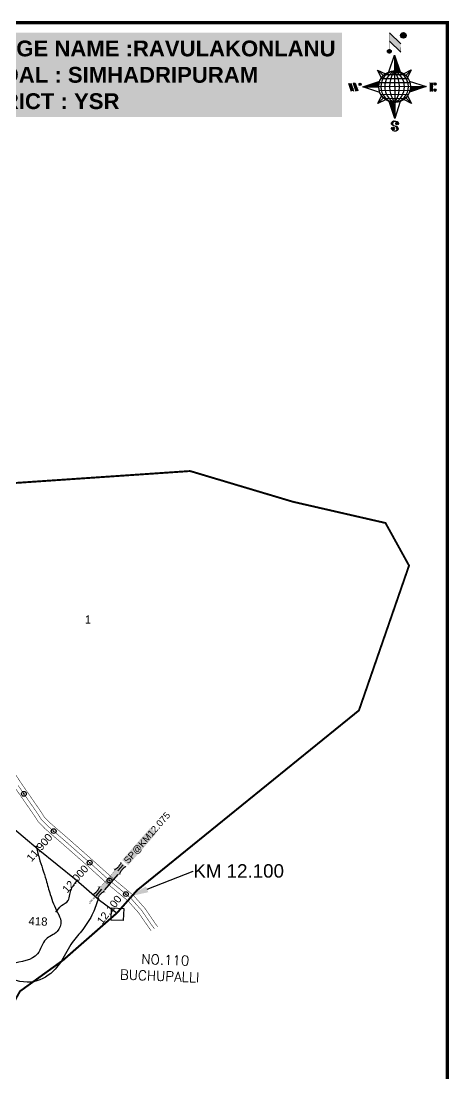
# Model space of a CAD drawing. Header units: inches. Extents: x 199720 to 229245, y 1615171 to 1626603.
# Drawn here: x 204530 to 205423, y 1619425 to 1621622 of the extents above; entities that cross this region are included whole.
import ezdxf
from ezdxf import colors
from ezdxf.entities.mleader import LeaderData, LeaderLine
from ezdxf.enums import TextEntityAlignment as Align
from ezdxf.math import Vec2, Vec3

# ---------------------------------------------------------------- set-up
doc = ezdxf.new("R2010")
doc.units = ezdxf.units.IN
doc.header["$LTSCALE"] = 15
doc.header["$MEASUREMENT"] = 0
doc.header["$PDMODE"] = 32
doc.header["$PDSIZE"] = 10
doc.linetypes.add('HIDDEN2', pattern=[0.1875, 0.125, -0.0625])
for name, color, linetype in [('bord', 1, 'Continuous'), ('CANAL1', 7, 'Continuous'), ('CHANAGE', 1, 'Continuous'), ('PLOT', 7, 'Continuous'), ('PLOT NO', 7, 'Continuous'), ('POINT', 2, 'Continuous'), ('STREAM', 4, 'Continuous'), ('STRUCTURE', 5, 'Continuous'), ('TEXT', 1, 'Continuous'), ('text2', 7, 'Continuous'), ('VILLAGE BOUNDARY STONES', 1, 'Continuous'), ('VILLAGE BOUNDARYS', 5, 'Continuous'), ('VILLAGE BOUNDRY', 5, 'Continuous'), ('VILLAGE STONES', 240, 'Continuous')]:
    doc.layers.add(name, color=color, linetype=linetype)
doc.styles.add('section', font='romant.shx', dxfattribs={"height": 2})
doc.styles.get("Standard").update_dxf_attribs({"font": 'arial.ttf'})
doc.dimstyles.get("Standard").update_dxf_attribs({"dimtxt": 0.18, "dimasz": 0.18, "dimexe": 0.18, "dimexo": 0.0625, "dimgap": 0.09, "dimtad": 0, "dimtih": 1, "dimtoh": 1, "dimdec": 4, "dimzin": 0, "dimdsep": 46, "dimtxsty": 'Standard', "dimcen": 0.09, "dimadec": 0, "dimazin": 0, "dimtfac": 1, "dimtdec": 4, "dimtofl": 0, "dimtmove": 0, "dimatfit": 3, "dimfxl": 1, "dimtolj": 1, "dimtzin": 0, "dimarcsym": 0})
pattern_1 = [(270.375479083, (-2069700.0438, 9073869.3916), (1.91060089915, 0.0125210085), [])]
pattern_2 = [(0.375479083, (-2069700.0438, 9073869.3916), (-0.0125210085, 1.91060089915), [])]

# ---------------------------------------------------------------- blocks, each defined once
blk = doc.blocks.new('*X14')
at = {"color": 0, "linetype": 'Continuous'}
for p, q in [((6321.6, 240.5), (6322.3, 241.2)), ((6321.6, 240.3), (6322.3, 241)), ((6321.6, 240.1), (6322.3, 240.8)), ((6321.6, 239.9), (6322.4, 240.7)), ((6321.6, 239.8), (6322.4, 240.6)), ((6321.6, 239.6), (6322.5, 240.5)), ((6321.6, 239.4), (6322.5, 240.3)), ((6321.6, 239.2), (6322.6, 240.2)), ((6321.7, 239.1), (6322.6, 240.1)), ((6321.8, 240.8), (6322.4, 241.4)), ((6321.8, 239), (6322.7, 240)), ((6321.8, 239), (6322.8, 239.9)), ((6321.9, 238.9), (6322.9, 239.8)), ((6322, 238.8), (6323, 239.7)), ((6322.1, 241.3), (6322.4, 241.6)), ((6322.1, 238.7), (6323.1, 239.6)), ((6322.2, 238.6), (6323.1, 239.6)), ((6322.3, 238.5), (6323.2, 239.5)), ((6322.4, 238.5), (6323.3, 239.4)), ((6322.5, 238.4), (6323.4, 239.3)), ((6322.7, 238.4), (6323.6, 239.3)), ((6322.8, 238.3), (6323.7, 239.2)), ((6322.9, 238.3), (6323.8, 239.1)), ((6323.1, 238.2), (6323.9, 239.1)), ((6323.2, 238.2), (6324, 239)), ((6323.3, 238.2), (6324.2, 239)), ((6323.5, 238.1), (6324.3, 238.9)), ((6323.7, 238.1), (6324.4, 238.9)), ((6323.8, 238.1), (6324.6, 238.8)), ((6324.1, 238.2), (6324.7, 238.8)), ((6324.3, 238.3), (6324.9, 238.8)), ((6324.6, 238.3), (6325.1, 238.8)), ((6324.8, 238.4), (6325.2, 238.8)), ((6325.1, 238.5), (6325.4, 238.8)), ((6325.4, 238.6), (6325.6, 238.8))]:
    blk.add_line(p, q, dxfattribs=at)
blk = doc.blocks.new('*X13')
at = {"color": 0, "linetype": 'Continuous'}
for p, q in [((6324.4, 240.3), (6324.5, 240.4)), ((6324.6, 240.3), (6324.8, 240.5)), ((6324.7, 240.2), (6325, 240.5)), ((6324.8, 240.2), (6325.2, 240.6)), ((6325, 240.1), (6325.5, 240.6)), ((6325.1, 240.1), (6325.6, 240.6)), ((6325.2, 240), (6325.8, 240.6)), ((6325.3, 240), (6326, 240.6)), ((6325.4, 239.9), (6326.1, 240.6)), ((6325.5, 239.8), (6326.2, 240.5)), ((6325.6, 239.8), (6326.3, 240.5)), ((6325.7, 239.7), (6326.5, 240.4)), ((6325.9, 239.6), (6326.6, 240.3)), ((6326, 239.5), (6326.7, 240.3)), ((6326, 239.4), (6326.8, 240.2)), ((6326.1, 239.3), (6327, 240.2)), ((6326.2, 239.3), (6327.1, 240.1)), ((6326.3, 239.2), (6327.1, 240)), ((6326.4, 239.1), (6327.2, 239.9)), ((6326.5, 239), (6327.3, 239.8)), ((6326.5, 238.9), (6327.4, 239.7)), ((6326.6, 238.8), (6327.5, 239.6)), ((6326.7, 238.7), (6327.5, 239.5)), ((6326.8, 238.6), (6327.6, 239.4)), ((6326.8, 238.5), (6327.7, 239.3)), ((6326.8, 236.5), (6327.4, 237)), ((6326.9, 238.3), (6327.8, 239.2)), ((6326.9, 238.2), (6327.9, 239.1)), ((6326.9, 236.8), (6327.6, 237.4)), ((6327, 238.1), (6327.8, 239)), ((6327, 237.9), (6327.8, 238.8)), ((6327, 237.8), (6327.8, 238.6)), ((6327, 237.6), (6327.8, 238.4)), ((6327, 237.4), (6327.8, 238.2)), ((6327, 237.3), (6327.8, 238)), ((6327, 237.1), (6327.8, 237.9))]:
    blk.add_line(p, q, dxfattribs=at)
blk = doc.blocks.new('sy')
at = {"layer": 'bord', "extrusion": (0.000169932, 0.004808, 0.999988)}
h = blk.add_hatch(dxfattribs=at)
h.set_pattern_fill('LINE', color=8, scale=15.285135, angle=0.3755, style=0)
h.set_pattern_definition(pattern_2)
h.paths.add_polyline_path([(-0.2, 22.9, -0.090992), (8, 21.5), (-0.3, 45.9)])
h = blk.add_hatch(dxfattribs=at)
h.set_pattern_fill('LINE', color=8, scale=15.285135, angle=-89.6245, style=0)
h.set_pattern_definition(pattern_1)
h.paths.add_polyline_path([(-22.9, -0.2, -0.090992), (-21.5, 8), (-45.9, -0.3)])
h = blk.add_hatch(dxfattribs=at)
h.set_pattern_fill('LINE', color=8, scale=15.285135, angle=-89.6245, style=0)
h.set_pattern_definition(pattern_1)
h.paths.add_polyline_path([(45.9, 0.3), (22.9, 0.2, -0.090992), (21.5, -8)])
h = blk.add_hatch(dxfattribs=at)
h.set_pattern_fill('LINE', color=8, scale=15.285135, angle=0.3755, style=0)
h.set_pattern_definition(pattern_2)
h.paths.add_polyline_path([(0.2, -22.9, -0.090992), (-8, -21.5), (0.3, -45.9)])
for p, q in [((-7.3, 78.3, -0.4), (8.9, 62.3, -0.3)), ((-7.3, 66.2, -0.3), (9, 50.2, -0.2)), ((-8.3, 21.4, -0.1), (-0.3, 45.9, -0.2)), ((-0.3, 45.9, -0.2), (8, 21.5, -0.1)), ((-0.3, 45.9, -0.2), (-0.2, 22.9, -0.1)), ((-24.5, 24.2, -0.1), (-13.3, 18.7, -0.1)), ((-24.5, 24.2, -0.1), (-16.3, 16.1, -0.1)), ((-18.8, 13.1, -0.1), (-24.5, 24.2, -0.1)), ((13.1, 18.8, -0.1), (24.2, 24.5, -0.1)), ((24.2, 24.5, -0.1), (16.1, 16.3, -0.1)), ((24.2, 24.5, -0.1), (18.7, 13.3, -0.1)), ((-66.6, 5, 0), (-62.8, -6.2, 0)), ((-63.4, 5.1, 0), (-59.5, -6.2, 0)), ((-60.2, 5.1, 0), (-56.3, -6.2, 0)), ((-60.2, 5.1, 0), (-56.9, 5.1, 0)), ((-56.9, 5.1, 0), (-53.1, -6.1, 0)), ((-45.9, -0.3, 0), (-21.5, 8, 0)), ((21.4, 8.3, 0), (45.9, 0.3, 0)), ((45.9, 0.3, 0), (21.5, -8, 0)), ((22.9, 0.2, 0), (45.9, 0.3, 0)), ((51.5, 5.7, 0), (51.6, -6.7, 0)), ((55.1, -6.7, 0), (55, 5.7, 0)), ((-45.9, -0.3, 0), (-22.9, -0.2, 0)), ((-21.4, -8.3, 0), (-45.9, -0.3, 0)), ((-24.2, -24.5, 0.1), (-18.7, -13.3, 0.1)), ((18.8, -13.1, 0.1), (24.5, -24.2, 0.1)), ((-24.2, -24.5, 0.1), (-16.1, -16.3, 0.1)), ((-13.1, -18.8, 0.1), (-24.2, -24.5, 0.1)), ((0.3, -45.9, 0.2), (-8, -21.5, 0.1)), ((0.2, -22.9, 0.1), (0.3, -45.9, 0.2)), ((8.3, -21.4, 0.1), (0.3, -45.9, 0.2)), ((24.5, -24.2, 0.1), (13.3, -18.7, 0.1)), ((24.5, -24.2, 0.1), (16.3, -16.1, 0.1))]:
    blk.add_line(p, q, dxfattribs=at)
at = {"layer": 'bord', "color": 8, "linetype": 'ByBlock', "extrusion": (0.000169932, 0.004808, 0.999988)}
for p, q in [((15.1, 17.3, -0.1), (-15.3, 17.1, -0.1)), ((-0.2, 22.9, -0.1), (0.2, -22.9, 0.1)), ((22.9, 0.2, 0), (-22.9, -0.2, 0)), ((22.2, 5.9, 0), (-22.2, 5.6, 0)), ((19.8, 11.6, -0.1), (-19.9, 11.3, -0.1)), ((22.2, -5.6, 0), (-22.2, -5.9, 0)), ((19.9, -11.3, 0.1), (-19.8, -11.6, 0.1)), ((15.3, -17.1, 0.1), (-15.1, -17.3, 0.1))]:
    blk.add_line(p, q, dxfattribs=at)
at = {"layer": 'bord', "extrusion": (0.000169932, 0.004808, 0.999988)}
for points, const_width in [([(-7.2, 54.1), (-7.3, 78.3)], 0.291), ([(9, 50.2), (8.8, 74.4)], 0.291), ([(-67.7, 5), (-63.4, 5.1)], 0.116), ([(-59.5, -6.2), (-58.5, 0.3)], 0.116), ([(-53.1, -6.1), (-51.6, 3.5)], 0.116), ([(49.7, 5.7), (58.6, 5.7)], 0.128), ([(55.1, 0.4), (56.8, 0.4)], 0.128), ([(-59.5, -6.2), (-64.4, -6.2)], 0.116), ([(-56.3, -6.2), (-51.5, -6.1)], 0.116), ([(58.7, -6.7), (49.8, -6.8)], 0.128)]:
    blk.add_lwpolyline(points, dxfattribs=dict(at, const_width=const_width))
for points, const_width in [([(11.3, 75.7, 1), (14.4, 73.1, 1)], 4.03), ([(-8.6, 52.2, 1), (-6.6, 50.5, 1)], 2.69), ([(-50.6, 4.1, 1), (-49.3, 3, 1)], 1.61), ([(57.9, 4.5, 1), (59.3, 3.4, 1)], 1.77), ([(58, -4.4, 1), (59.3, -5.5, 1)], 1.77), ([(-1.6, -61.3, 1), (-3.1, -60.1, 1)], 2), ([(4.4, -53.7, 1), (2.9, -52.5, 1)], 2)]:
    blk.add_lwpolyline(points, format="xyb", close=True, dxfattribs=dict(at, const_width=const_width))
for points in [[(-3.7, -62.2), (-2.4, -63.4), (-0.4, -63.9), (2.3, -63.8), (4.2, -63.1), (5.5, -61.6), (5.4, -60.2), (4.6, -58.9), (4, -58.4), (2.3, -57.6), (-1.3, -56.6), (-2.8, -55.9), (-3.4, -55.4), (-4.2, -54), (-4.2, -52.1), (-3, -50.7), (-1.2, -50), (1.8, -49.8), (3.8, -50.5), (4.8, -51.6)], [(-1.3, -56.6), (-2.1, -55.5), (-2.4, -54.3), (-2.5, -52.5), (-2.2, -51.6), (-1.4, -50.5), (-0.2, -49.9)], [(2.3, -63.8), (3.3, -62.7), (3.6, -61.4), (3.4, -60.2), (2.6, -58.6), (1.1, -57.3)]]:
    blk.add_lwpolyline(points, dxfattribs=at)
for centre, radius in [((12.8, 74.4), 4.03), ((-7.6, 51.3), 2.69), ((0, 0), 22.9), ((-49.9, 3.5), 1.61), ((58.6, 3.9), 1.77), ((58.6, -4.9), 1.77), ((-2.3, -60.7), 2), ((3.7, -53.1), 2)]:
    blk.add_circle(centre, radius, dxfattribs=at)
at = {"layer": 'bord', "color": 8, "linetype": 'ByBlock', "extrusion": (0.000169932, 0.004808, 0.999988)}
for centre, radius, start, end in [((3.1, 0), 23.1, 98.0037, 262.7474), ((11.2, 0.1), 25.5, 116.3648, 244.3863), ((33.1, 0.2), 40.3, 145.6675, 215.0836), ((-11.2, -0.1), 25.5, 296.3648, 64.3863), ((-33.1, -0.2), 40.3, 325.6675, 35.0836), ((-3.1, 0), 23.1, 278.0037, 82.7474)]:
    blk.add_arc(centre, radius, start, end, dxfattribs=at)
at = {"layer": 'bord', "extrusion": (0.000169932, 0.004808, 0.999988)}
for points in [[(-7.3, 78.3), (8.9, 62.3), (-7.3, 66.2), (9, 50.2)], [(-66.6, 5), (-63.4, 5.1), (-62.8, -6.2), (-59.5, -6.2)], [(-60.2, 5.1), (-56.9, 5.1), (-56.3, -6.2), (-53.1, -6.1)], [(55, 5.7), (55.1, -6.7), (51.5, 5.7), (51.6, -6.7)]]:
    blk.add_solid(points, dxfattribs=at)
at = {"layer": 'bord', "extrusion": (0.000169932, 0.004808, 0.999988), "xscale": 1.444935456737715, "yscale": 1.444935456737715, "zscale": 1.444935456737715, "rotation": 141.1624086003328}
for name, p in [('*X13', (7334.5, -5516.8)), ('*X14', (7337.2, -5520.6))]:
    blk.add_blockref(name, p, dxfattribs=at)
blk = doc.blocks.new('SP')
at = {"layer": 'STRUCTURE'}
h = blk.add_hatch(dxfattribs=at)
h.set_pattern_fill('DASH', color=256, scale=8, style=0)
edge = h.paths.add_edge_path()
edge.add_spline(control_points=[(769825.7, 1706742.1), (769825.3, 1706741.8), (769823.8, 1706740.8), (769820.9, 1706740.3), (769817, 1706739.7), (769811.4, 1706738.9), (769804, 1706739.7), (769798.4, 1706741), (769795.6, 1706741.6)], knot_values=[0, 0, 0, 0, 1.613557, 5.24513, 8.624976, 13.470124, 22.190216, 30.746377, 30.746377, 30.746377, 30.746377], degree=3, periodic=0)
edge.add_line((769795.6, 1706741.6), (769792.6, 1706739.6))
edge.add_line((769792.6, 1706739.6), (769732.6, 1706739.6))
edge.add_line((769732.6, 1706739.6), (769729.6, 1706741.6))
edge.add_spline(control_points=[(769729.6, 1706741.6), (769726.9, 1706740.9), (769721.3, 1706739.5), (769713.9, 1706738.5), (769708.3, 1706739.1), (769704.4, 1706739.6), (769701.5, 1706740), (769700, 1706741), (769699.5, 1706741.3)], knot_values=[0, 0, 0, 0, 8.556161, 17.276253, 22.121402, 25.501247, 29.13282, 30.746377, 30.746377, 30.746377, 30.746377], degree=3, periodic=0)
edge.add_line((769699.5, 1706741.3), (769699.5, 1706722.1))
edge.add_spline(control_points=[(769699.5, 1706722.1), (769700, 1706722.4), (769701.4, 1706723.4), (769704.3, 1706724), (769708.2, 1706724.5), (769713.8, 1706725.3), (769721.2, 1706724.5), (769726.8, 1706723.3), (769729.6, 1706722.6)], knot_values=[0, 0, 0, 0, 1.613557, 5.24513, 8.624976, 13.470124, 22.190216, 30.746377, 30.746377, 30.746377, 30.746377], degree=3, periodic=0)
edge.add_line((769729.6, 1706722.6), (769732.6, 1706724.6))
edge.add_line((769732.6, 1706724.6), (769792.6, 1706724.6))
edge.add_line((769792.6, 1706724.6), (769795.6, 1706722.6))
edge.add_spline(control_points=[(769795.6, 1706722.6), (769798.4, 1706723.3), (769803.9, 1706724.8), (769811.3, 1706725.8), (769817, 1706725.1), (769820.9, 1706724.7), (769823.8, 1706724.2), (769825.2, 1706723.3), (769825.7, 1706723)], knot_values=[0, 0, 0, 0, 8.556161, 17.276253, 22.121402, 25.501247, 29.13282, 30.746377, 30.746377, 30.746377, 30.746377], degree=3, periodic=0)
edge.add_line((769825.7, 1706723), (769825.7, 1706742.1))
h.paths.add_polyline_path([(769764.2, 1706732.1, -1), (769761.1, 1706732.1, -1)], flags=0)
h.paths.add_polyline_path([(769761.1, 1706732.1, 1), (769764.2, 1706732.1, 1)], flags=16)
at = {"layer": 'STRUCTURE', "const_width": 0.628}
for points in [[(769726.6, 1706747.6), (769726.6, 1706743.6), (769732.6, 1706739.6), (769792.6, 1706739.6), (769798.6, 1706743.6), (769798.6, 1706747.6)], [(769726.6, 1706716.6), (769726.6, 1706720.6), (769732.6, 1706724.6), (769792.6, 1706724.6), (769798.6, 1706720.6), (769798.6, 1706716.6)]]:
    blk.add_lwpolyline(points, dxfattribs=at)
at = {"layer": 'STRUCTURE', "color": 3}
blk.add_lwpolyline([(769732.6, 1706724.6), (769792.6, 1706724.6)], dxfattribs=at)
blk.add_lwpolyline([(769732.6, 1706724.6), (769792.6, 1706724.6)], dxfattribs=at)
at = {"layer": 'STRUCTURE', "color": 0}
blk.add_circle((769762.6, 1706732.1), 1.55, dxfattribs=at)
at = {"layer": 'STRUCTURE'}
for points in [[(769699.5, 1706741.3), (769700.9, 1706740.5), (769704.4, 1706739.6), (769707.8, 1706739.2), (769712.6, 1706738.8), (769721.3, 1706739.7), (769729.6, 1706741.6)], [(769825.7, 1706742.1), (769824.3, 1706741.3), (769820.8, 1706740.3), (769817.5, 1706739.8), (769812.7, 1706739.2), (769804, 1706739.9), (769795.6, 1706741.6)], [(769699.5, 1706722.1), (769700.9, 1706723), (769704.4, 1706724), (769707.7, 1706724.5), (769712.5, 1706725), (769721.2, 1706724.4), (769729.6, 1706722.6)], [(769825.7, 1706723), (769824.3, 1706723.8), (769820.8, 1706724.7), (769817.4, 1706725.1), (769812.6, 1706725.5), (769803.9, 1706724.6), (769795.6, 1706722.6)]]:
    blk.add_spline(points, degree=3, dxfattribs=at)
at = {"layer": 'STRUCTURE', "color": 0}
blk.add_text('STREAM', height=5, dxfattribs=at).set_placement((769684.3, 1706732.1), align=Align.MIDDLE_CENTER)
for points in [[(769727.4, 1706732.1), (769700.8, 1706732.1)], [(769824.4, 1706732.1), (769800.5, 1706732.1)]]:
    blk.add_leader(points, dimstyle='Standard', override={"dimasz": 10, "dimgap": 0.09, "dimtad": 0}, dxfattribs=at)

msp = doc.modelspace()

# ---------------------------------------------------------------- linework, layer by layer
at = {"layer": 'CANAL1', "color": 200, "const_width": 1}
for points in [[(204498, 1620081.7), (204530.6, 1620032), (204551.8, 1620001.4), (204571.2, 1619973.3), (204578.7, 1619961.5), (204591.2, 1619948.8), (204628.8, 1619916.2), (204678.1, 1619872.7), (204720, 1619835), (204764.8, 1619797.8), (204788.2, 1619771.4), (204810.2, 1619739.3), (204815.4, 1619732.3)], [(204517.3, 1620023.1), (204538.6, 1619992.3), (204557.9, 1619964.5), (204566.1, 1619951.5), (204580.2, 1619937.1), (204618.2, 1619904.2), (204667.5, 1619860.8), (204709.5, 1619822.9), (204753.6, 1619786.2), (204775.5, 1619761.6), (204797.2, 1619730), (204801.6, 1619724)]]:
    msp.add_lwpolyline(points, dxfattribs=at)
at = {"layer": 'CANAL1', "color": 1, "linetype": 'HIDDEN2', "ltscale": 4, "const_width": 1}
msp.add_lwpolyline([(204523.9, 1620027.6), (204545.2, 1619996.9), (204564.6, 1619968.9), (204572.4, 1619956.5), (204585.7, 1619942.9), (204623.5, 1619910.2), (204672.8, 1619866.8), (204714.7, 1619829), (204759.2, 1619792), (204781.9, 1619766.5), (204803.7, 1619734.6), (204808.5, 1619728.1)], dxfattribs=at)
at = {"layer": 'PLOT'}
msp.add_lwpolyline([(203767.1, 1621037.2), (203746.5, 1620824.8), (203733.2, 1620688.3), (203723.1, 1620589.7), (203881, 1620459.4), (203923.9, 1620423.8), (203987.2, 1620371), (204174.9, 1620214.6), (204257.8, 1620146.7), (204285.9, 1620123.9), (204330.8, 1620086.3), (204463.6, 1619977), (204503.6, 1619947), (204566.2, 1619894.1), (204645.3, 1619830), (204694.2, 1619788.2), (204727.7, 1619762.6)], dxfattribs=at)
at = {"layer": 'POINT', "color": 3}
for p in [(204536.3, 1620009.7), (204598.3, 1619932), (204673.5, 1619866.1), (204749, 1619800.5)]:
    msp.add_point(p, dxfattribs=at)
at = {"layer": 'POINT'}
msp.add_point((204714.8, 1619828.9), dxfattribs=at)
at = {"layer": 'STREAM'}
for points in [[(204561.6, 1619901.6), (204568, 1619876), (204582.6, 1619830.1), (204591.2, 1619799.6), (204606.6, 1619761.8), (204613.2, 1619744), (204605.9, 1619722.6), (204581.9, 1619706), (204564.8, 1619676), (204510, 1619654.9), (204463.9, 1619635.4), (204423.3, 1619621.9), (204401.5, 1619619), (204378, 1619591.3), (204352.9, 1619567.3), (204329.2, 1619546.2), (204305.6, 1619526.7), (204296.3, 1619517.6)], [(204602.7, 1619762.7), (204614.7, 1619776.5), (204628.6, 1619787), (204631.9, 1619799.6), (204635.2, 1619810.9), (204649, 1619830.8)], [(204692, 1619792.1), (204680.2, 1619760.8), (204658.9, 1619726.6), (204637.1, 1619699.7), (204614.8, 1619661.1), (204592.2, 1619635.1), (204543, 1619616.6), (204485.8, 1619622.4), (204442.7, 1619562.7), (204409.5, 1619525.7), (204374.8, 1619493.7), (204335.9, 1619465.8), (204331.1, 1619427.1), (204313.1, 1619392.8), (204288.1, 1619357.9), (204285.4, 1619318.1), (204279.4, 1619299.1), (204262.4, 1619261.6), (204265, 1619224), (204241.5, 1619206.6), (204193.7, 1619192.9), (204167.9, 1619179.2), (204144.2, 1619166.3), (204136.7, 1619141.3), (204131, 1619119.9), (204125.4, 1619091.2), (204118.1, 1619039.1), (204108.8, 1619007.3), (204084.6, 1618997.3), (204073.1, 1618987.5), (204066.4, 1618973.9), (204043.5, 1618955.4), (204035, 1618942.1), (204030.6, 1618908.8), (204009.2, 1618882.6), (203979.4, 1618862.6), (203962.2, 1618840.1), (203975.3, 1618823.9), (204003.9, 1618797.9), (204054.8, 1618774.8), (204094.9, 1618762), (204145.6, 1618754.2), (204185, 1618761.6), (204223.2, 1618779.8)]]:
    msp.add_spline(points, degree=3, dxfattribs=at)
at = {"layer": 'VILLAGE BOUNDARY STONES'}
msp.add_lwpolyline([(204719.3, 1619771.6), (204744.5, 1619770.6), (204743.5, 1619745.1), (204718.3, 1619746.1)], close=True, dxfattribs=at)
at = {"layer": 'VILLAGE BOUNDARYS', "const_width": 4}
for points in [[(203730.4, 1621049.3), (204019.4, 1620995.7), (204515, 1620658.3), (204882.9, 1620683.4), (205097.4, 1620619.3), (205290.5, 1620575), (205339.6, 1620486.1), (205235.1, 1620183.9), (204771.9, 1619808.2)], [(204730.6, 1619761.4), (204730.6, 1619761.4), (204771.9, 1619808.2), (204730.6, 1619761.4), (204618.3, 1619662.9), (204618.3, 1619662.9), (204528.1, 1619597.8), (204478.2, 1619507.4), (204400.5, 1619368.9)]]:
    msp.add_lwpolyline(points, dxfattribs=at)
at = {"layer": 'VILLAGE BOUNDRY', "const_width": 7}
msp.add_lwpolyline([(199723.7, 1621619), (205419.3, 1621619), (205419.3, 1616381.6), (199723.7, 1616381.6)], close=True, dxfattribs=at)

# ---------------------------------------------------------------- block references
at = {"layer": 'STRUCTURE', "color": 0, "xscale": 0.7, "yscale": 0.7, "zscale": 0.7, "rotation": 48.4668683837007}
msp.add_blockref('SP', (741768.2, 424315.1), dxfattribs=at)
at = {"layer": 'text2', "xscale": 1.44, "yscale": 1.44, "zscale": 1.44}
msp.add_blockref('sy', (205309.4, 1621485.4, 0), dxfattribs=at)

# ---------------------------------------------------------------- texts
at = {"layer": 'CHANAGE'}
for s, rotation, p in [('11.900', 48.6493, (204591.3, 1619923.5)), ('12.100', 52.3918, (204735.1, 1619795))]:
    msp.add_text(s, height=16, rotation=rotation, dxfattribs=at).set_placement(p, align=Align.MIDDLE_RIGHT)
at = {"layer": 'CHANAGE', "color": 3}
msp.add_text('12.000', height=16, rotation=47.9614, dxfattribs=at).set_placement((204666.4, 1619857.6), align=Align.MIDDLE_RIGHT)
at = {"layer": 'PLOT NO'}
for s, p in [('1', (204669.9, 1620373.6)), ('418', (204565.7, 1619743.8))]:
    msp.add_text(s, height=17, rotation=357.8141, dxfattribs=at).set_placement(p, align=Align.MIDDLE_CENTER)
at = {"layer": 'STRUCTURE', "color": 5, "insert": (204743.2, 1619871.9, -218.4), "char_height": 14, "width": 86.506, "attachment_point": 1, "rotation": 48.7888, "bg_fill": 1, "box_fill_scale": 1.1, "bg_fill_color": 7, "bg_fill_true_color": 16777215, "bg_fill_transparency": 0}
msp.add_mtext('SP@KM12.075', dxfattribs=at)
at = {"layer": 'TEXT', "insert": (204730, 1619677.5), "char_height": 20.468, "width": 212.475, "attachment_point": 1, "rotation": 357.8141, "style": 'section'}
msp.add_mtext('\\pi51.65687;NO.110 \\P\\pi8.28459;BUCHUPALLI ', dxfattribs=at)
at = {"layer": 'text2', "insert": (204387.3, 1621581.8), "char_height": 33, "width": 795.707, "attachment_point": 1, "bg_fill": 1, "box_fill_scale": 1.5, "bg_fill_color": 9, "bg_fill_transparency": 0}
msp.add_mtext('{\\fArial|b1|i0|c0|p34;\\C1;VILLAGE NAME :\\C5;RAVULAKONLANU\\P\\C1;MANDAL : \\C5;SIMHADRIPURAM\\P\\C1;DISTRICT : \\C5;YSR}', dxfattribs=at)

# ---------------------------------------------------------------- leaders
at = {"layer": 'VILLAGE STONES', "color": 1}
ml = msp.add_multileader_mtext('Standard', dxfattribs=at)
ml.set_content('KM 12.100', color=1)
ml.set_leader_properties()
ml.build(insert=Vec2(0, 0))
ml.multileader.update_dxf_attribs({"dogleg_length": 0.36, "arrow_head_size": 40})
ctx = ml.context
ctx.base_point, ctx.char_height, ctx.arrow_head_size, ctx.landing_gap_size, ctx.plane_origin = Vec3(204889.5, 1619848.7), 28, 40, 0.09, Vec3(204986.3, 1620320.8)
notes = []
notes.append((ctx, [(0, (1, 1, 0), (204889.5, 1619848.7), (1, 0), 1.396927018504357e-11, [(0, [(204756.1, 1619795.8)], 0, [])])]))
ctx.mtext.insert, ctx.mtext.flow_direction = Vec3(204889.6, 1619862.9), 5
for ctx, leaders in notes:
    for number, flags, end, landing, length, lines in leaders:
        leader = LeaderData()
        leader.index, (leader.has_last_leader_line, leader.has_dogleg_vector, leader.attachment_direction) = number, flags
        leader.last_leader_point, leader.dogleg_vector, leader.dogleg_length = Vec3(end), Vec3(landing), length
        for number, points, colour, breaks in lines:
            line = LeaderLine()
            line.index, line.vertices, line.color, line.breaks = number, Vec3.list(points), colors.encode_raw_color(colour), breaks
            leader.lines.append(line)
        ctx.leaders.append(leader)

doc.saveas('drawing.dxf')
